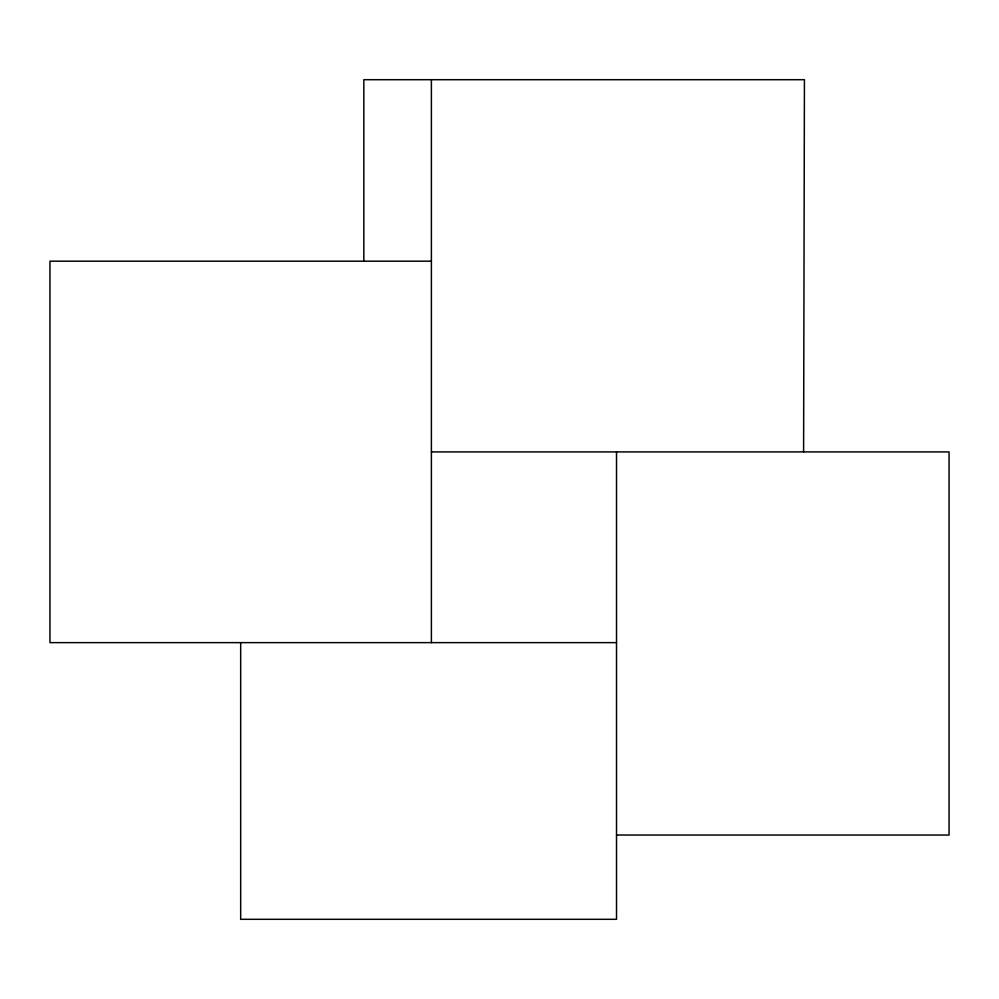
<?xml version="1.0" encoding="UTF-8"?>
<svg xmlns="http://www.w3.org/2000/svg" width="999" height="999" viewBox="0 0 999 999"><rect width="100%" height="100%" fill="white"/><g stroke="black" fill="none" stroke-linecap="round" stroke-linejoin="round"><path stroke-width="1.5" d="M803.596 451.91L804.432 79.695L363.823 79.695L363.823 261.189M431.393 261.189L49.95 261.189L49.95 642.632L616.52 642.632M431.393 451.91L949.05 451.91L949.05 835.039L616.52 835.039M616.52 451.91L616.52 919.305L240.672 919.305L240.672 642.632M431.393 79.695L431.393 642.632"/></g></svg>
